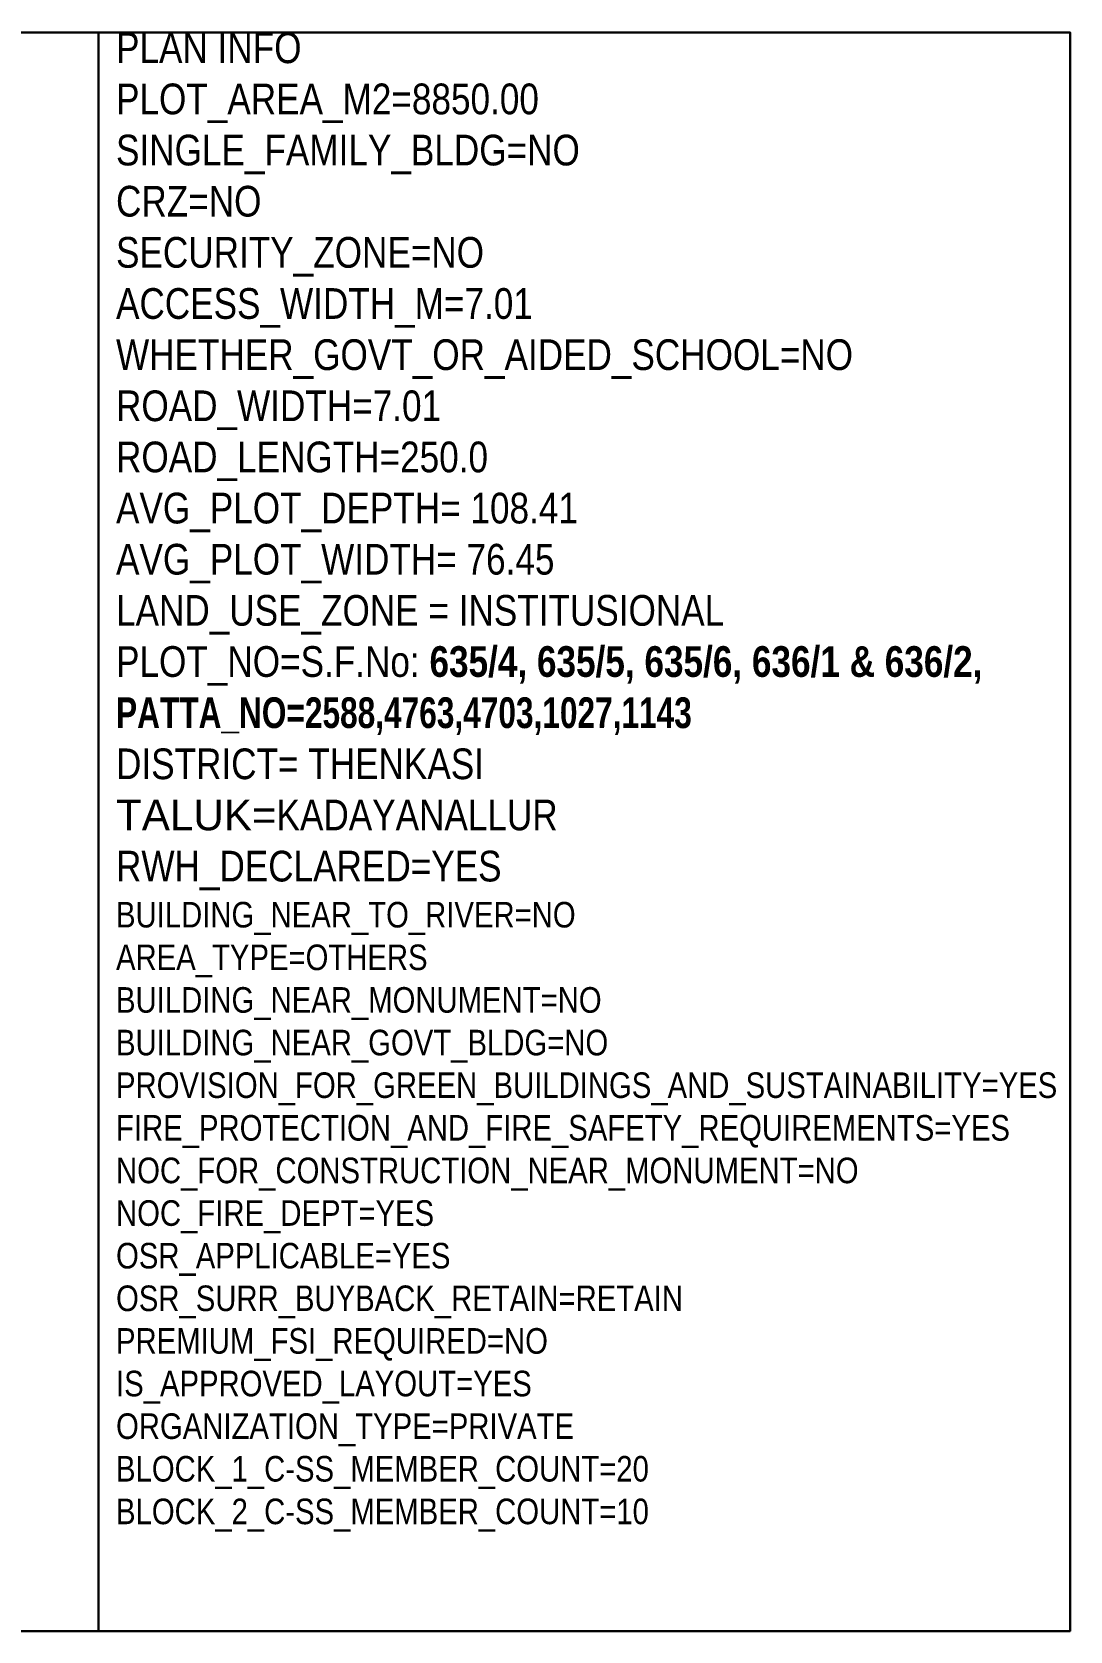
# Model space of a CAD drawing. Header units: metres. Extents: x 0 to 602, y 0 to 196.
# Drawn here: x 474.4 to 601.9, y 0 to 196.4 of the extents above; entities that cross this region are included whole.
import ezdxf

# ---------------------------------------------------------------- set-up
doc = ezdxf.new("R2010")
doc.units = ezdxf.units.M
doc.header["$MEASUREMENT"] = 0
doc.layers.add('PLAN_INFO', color=1, linetype='Continuous', plot=False)
doc.styles.add('style1', font='ARIALN.TTF')

msp = doc.modelspace()

# ---------------------------------------------------------------- linework, layer by layer
at = {"linetype": 'Continuous', "lineweight": 30}
for points in [[(0, 196.3), (482.573, 196.3), (482.573, 0), (0, 0)], [(482.573, 196.3), (601.889, 196.3), (601.889, 0), (482.573, 0)]]:
    msp.add_lwpolyline(points, close=True, dxfattribs=at)

# ---------------------------------------------------------------- texts
at = {"layer": 'PLAN_INFO', "color": 1, "insert": (484.721, 196.3), "char_height": 3.767564, "width": 117.21169, "attachment_point": 1, "style": 'style1'}
msp.add_mtext('PLAN INFO\\PPLOT_AREA_M2=8850.00\\PSINGLE_FAMILY_BLDG=NO\\PCRZ=NO\\PSECURITY_ZONE=NO\\PACCESS_WIDTH_M=7.01\\PWHETHER_GOVT_OR_AIDED_SCHOOL=NO\\PROAD_WIDTH=7.01\\PROAD_LENGTH=250.0\\PAVG_PLOT_DEPTH= {\\A1;108.41\\P}AVG_PLOT_WIDTH= 76.45\\PLAND_USE_ZONE = INSTITUSIONAL\\PPLOT_NO={\\A1;S.F.No: \\fArial Narrow|b1|i0|c0|p34;635/4, 635/5, 635/6, 636/1 & 636/2,\\fSwis721 Cn BT|b1|i0|c0|p34;\\W0.9;\\C256;\\PPATTA_NO=2588,4763,4703,1027,1143\\fArial|b0|i0|c0|p34;\\W1;\\C1;\\P}DISTRICT={\\A1; THENKASI}\\P{\\W1.2;TALUK=\\A1;\\W1;KADAYANALLUR}\\PRWH_DECLARED=YES\\P{\\H0.83333x;BUILDING_NEAR_TO_RIVER=NO\\PAREA_TYPE=OTHERS\\PBUILDING_NEAR_MONUMENT=NO\\PBUILDING_NEAR_GOVT_BLDG=NO\\PPROVISION_FOR_GREEN_BUILDINGS_AND_SUSTAINABILITY=YES\\PFIRE_PROTECTION_AND_FIRE_SAFETY_REQUIREMENTS=YES\\PNOC_FOR_CONSTRUCTION_NEAR_MONUMENT=NO\\PNOC_FIRE_DEPT=YES\\POSR_APPLICABLE=YES\\POSR_SURR_BUYBACK_RETAIN=RETAIN\\PPREMIUM_FSI_REQUIRED=NO\\PIS_APPROVED_LAYOUT=YES\\PORGANIZATION_TYPE=PRIVATE\\PBLOCK_1_C-SS_MEMBER_COUNT=20\\PBLOCK_2_C-SS_MEMBER_COUNT=10}', dxfattribs=at)

doc.saveas('drawing.dxf')
